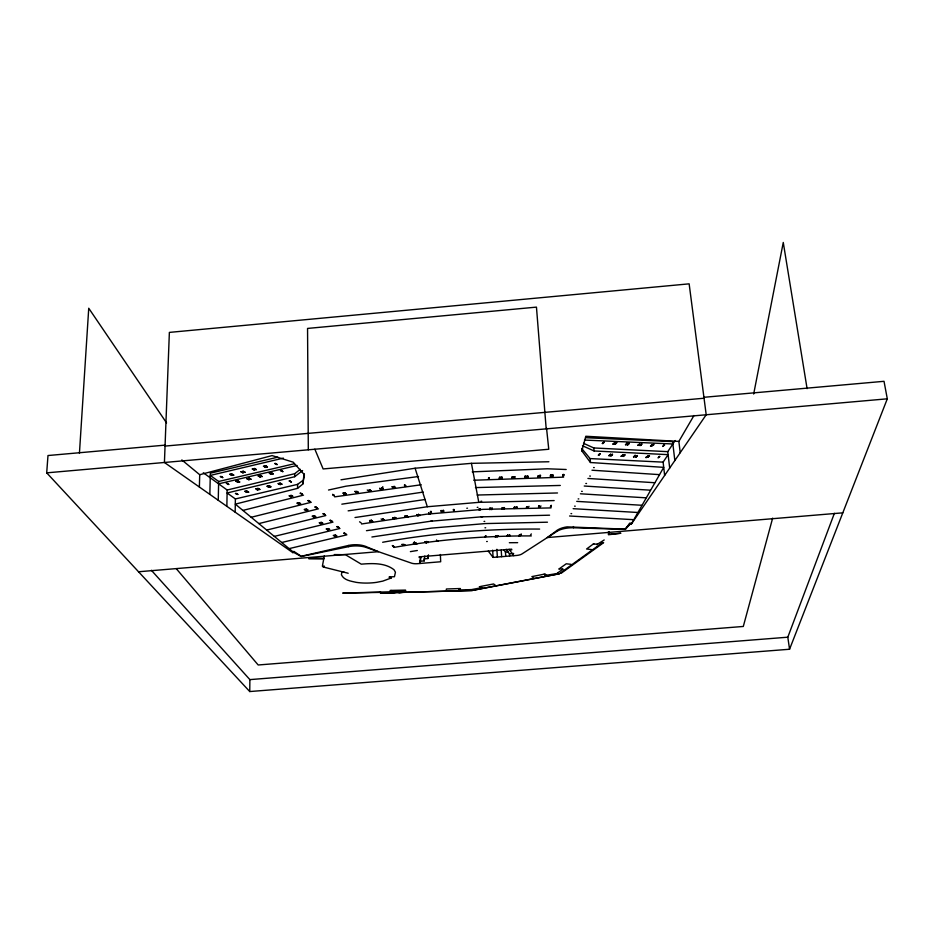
<?xml version="1.0" encoding="UTF-8"?>
<svg xmlns="http://www.w3.org/2000/svg" width="934" height="934" viewBox="0 0 934 934"><rect width="100%" height="100%" fill="white"/><g stroke="black" fill="none" stroke-linecap="round" stroke-linejoin="round"><path stroke-width="1.4" d="M703.921 397.3L884.019 381.305L887.3 398.818L789.557 649.247L249.752 691.545L249.88 679.613L151.366 570.277M390.062 590.428L405.554 590.101L405.438 591.923L399.577 592.833L397.394 592.203L383.232 593.277L379.764 592.086M235.17 512.171L235.38 498.943L227.102 492.989L294.689 476.714L302.616 470.549M226.857 506.333L227.16 490.023L203.297 472.767M218.252 500.285L218.649 481.477L210.29 475.418L283.352 458.115M209.846 494.378L210.348 473.188L277.748 457.181M199.374 487.023L199.713 474.717L181.826 459.937M391.276 590.486L391.229 591.782L389.501 593.102L397.394 592.203M479.247 509.976L479.294 508.726L480.006 508.691L479.959 509.952L479.247 509.976L479.294 508.726M479.959 509.952L480.006 508.691M485.19 537.307L485.925 536.128L485.19 537.307L485.248 536.163M488.529 479.189L488.599 477.811L489.346 477.776L489.276 479.154L488.529 479.189L489.276 479.154M489.159 478.663L489.346 477.776M431.088 511.61L430.399 511.423L430.796 512.649M489.696 509.52L489.755 508.271L490.467 508.236L490.408 509.497L489.696 509.52L489.755 508.271M491.389 509.45L491.459 508.189L492.183 508.166L492.101 509.415L491.389 509.45L492.101 509.415M491.996 508.96L492.183 508.166M79.437 453.224L88.742 308.243L166.544 422.88M495.218 536.863L495.977 535.684L495.218 536.863L495.896 536.828M499.433 478.722L499.527 477.344L500.274 477.309L500.169 478.687L499.433 478.722L499.527 477.344M495.802 536.408L495.977 535.684M496.923 536.781L497.694 535.602L496.923 536.781L497.612 536.758M501.208 478.64L501.301 477.262L502.048 477.227L501.955 478.605L501.208 478.64L501.955 478.605M497.518 536.338L497.694 535.602M501.85 478.115L502.048 477.227M249.752 691.545L46.7 472.849L47.984 455.535L165.084 445.133M501.838 508.995L501.932 507.734L502.644 507.711L502.55 508.96L501.838 508.995L502.55 508.96M502.445 508.505L502.644 507.711M441.49 510.723L440.801 510.536L441.175 511.762M503.613 508.913L503.718 507.664L504.43 507.629L504.325 508.878L503.613 508.913L504.325 508.878M443.51 510.548L442.821 510.373L443.195 511.599M506.952 536.338L507.734 535.159L506.952 536.338L507.629 536.314M512.101 478.173L512.217 476.795L512.964 476.772L512.848 478.15L512.101 478.173L512.217 476.795M507.536 535.894L507.734 535.159M512.848 478.15L512.964 476.772M513.957 478.091L514.085 476.714L514.832 476.69L514.704 478.068L513.957 478.091L514.704 478.068M508.902 536.256L509.684 535.077L508.902 536.256L509.007 535.1M509.579 536.221L509.684 535.077M514.05 508.458L514.879 507.174L514.05 508.458L514.167 507.209M514.762 508.435L514.879 507.174M516.07 508.365L516.911 507.08L516.07 508.365L516.198 507.115M516.782 508.341L516.911 507.08M524.85 477.636L524.99 476.258L525.737 476.223L525.585 477.601L524.85 477.636L525.585 477.601M518.907 535.812L519.724 534.633L518.907 535.812L519.596 535.777M519.502 535.357L519.724 534.633M453.912 509.66L453.224 509.485L453.574 510.711M520.483 535.544L521.3 534.365L520.483 535.544L520.612 534.4M526.963 477.543L527.115 476.165L527.862 476.13L527.698 477.507L526.963 477.543L527.115 476.165M527.698 477.507L527.862 476.13M526.496 507.921L527.36 506.637L526.496 507.921L526.648 506.66M527.208 507.886L527.36 506.637M513.817 555.683L509.147 549.367L509.287 550.068L511.785 549.869L511.645 549.157L419.016 556.874L419.273 557.575L421.246 557.4L420.989 556.711L420.078 563.471L419.996 561.252L424.199 560.902L424.783 556.057M528.142 507.641L528.994 506.356M537.832 477.076L538.019 475.698L538.755 475.663L538.579 477.041L537.832 477.076L538.755 475.663M530.489 535.1L531.329 533.921M539.548 476.795L539.735 475.406L540.471 475.383L540.284 476.76L539.548 476.795L539.735 475.406M540.284 476.76L540.471 475.383M419.996 561.252L420.358 558.532M538.556 507.185L539.443 505.901L538.556 507.185L538.731 505.936M540.062 507.244L540.949 505.959M446.16 590.825L446.417 588.992L460.45 588.525M550.418 476.328L550.628 474.951L551.364 474.916L551.153 476.293L550.418 476.328L550.628 474.951M551.153 476.293L551.364 474.916M551.994 476.387L552.204 475.009L552.94 474.986L552.73 476.363L551.994 476.387L552.204 475.009M424.199 560.902L424.118 558.836L427.924 558.52L428.484 554.866M552.73 476.363L552.94 474.986M550.476 506.8L551.387 505.504L550.476 506.8L551.188 506.765M479.34 586.61L481.932 587.603L471.448 589.611L458.979 589.949L459.189 588.654M562.852 475.931L563.085 474.554L563.832 474.519L563.587 475.896L562.852 475.931L563.085 474.554M563.587 475.896L563.832 474.519M138.536 571.76L378.422 551.69L365.965 546.53A14.734 6.164 -0.7 0 0 354.523 544.72L352.947 544.802A14.734 6.164 -0.7 0 0 348.429 545.479L301.215 556.267L294 551.504L292.739 551.62L235.298 504.138L297.584 488.342L302.768 484.104L304.426 474.787L293.206 462.178L272.086 455.582L199.713 474.717M324.343 555.753L322.37 566.237L324.425 566.249L322.977 566.95L348.184 573.254M753.68 394.031L783.264 242.455L807.093 388.661M302.768 484.104L304.145 473.69M488.248 551.107L493.094 557.4L516.817 555.438A7.075 2.533 -3.9 0 0 521.966 553.944L556.933 531.364A14.839 5.452 -4.8 0 1 573.523 527.768L625.185 529.403L629.948 524.301L631.244 524.196L663.712 467.362L590.451 462.517L581.882 450.947L585.793 436.26L678.866 441.397L693.974 415.502M772.651 518.125L743.301 626.457L258.181 664.985L176.292 568.689M599.138 455.138L598.414 455.103L600.165 453.691L598.414 455.103M603.154 443.533L604.193 442.039L602.418 443.498L604.193 442.039M609.715 455.675L610.754 454.228L608.991 455.64L610.754 454.228M613.848 444.105L614.911 442.611L613.124 444.059L614.911 442.611M611.431 455.757L612.482 454.309L610.719 455.722L612.482 454.309M615.588 444.187L614.864 444.152L616.662 442.704L614.864 444.152M621.962 456.294L623.036 454.846L621.25 456.247L623.036 454.846M626.235 444.747L625.511 444.712L627.333 443.265L625.511 444.712M623.76 456.376L623.048 456.341L624.834 454.94L623.048 456.341M628.057 444.841L629.154 443.358L627.333 444.806L629.154 443.358M634.244 456.913L633.532 456.878L635.342 455.465L633.532 456.878M638.658 445.401L639.778 443.919L637.934 445.366L639.778 443.919M636.276 457.006L637.373 455.57L635.564 456.971L637.373 455.57M640.712 445.506L641.833 444.035L639.988 445.471L641.833 444.035M646.713 457.543L647.834 456.107L646.001 457.508L647.834 456.107M651.267 446.067L652.411 444.596L650.554 446.032L652.411 444.596M789.557 649.247L787.806 637.198L834.377 513.338M500.274 477.309L499.608 477.613M490.467 508.236L489.848 508.505M599.441 453.644L600.165 453.691M514.832 476.69L514.085 476.714M615.938 442.658L616.662 442.704M485.925 536.128L485.341 536.373M504.43 507.629L503.718 507.664M525.737 476.223L524.99 476.258M626.609 443.23L627.333 443.265M627.333 444.806L628.43 443.323M624.122 454.905L624.834 454.94M669.69 468.074L667.763 451.659L675.165 440.544M664.646 475.429L663.117 462.132L668.114 454.648L594.094 450.97L582.477 445.752M634.63 455.43L635.342 455.465M631.244 524.196L706.197 414.766L689.14 283.843L169.369 332.399L164.431 462.482L292.739 552.601L294 552.496L301.215 556.524L348.452 546.67A14.757 5.347 -1.3 0 1 365.988 547.382L411.415 563.12A7.052 2.51 -2.3 0 0 417.101 563.716L440.685 561.754L440.358 554.504M539.443 505.901L538.79 506.17M521.3 534.365L520.682 534.598M551.387 505.504L550.675 505.539M602.418 443.498L603.306 443.008M613.124 444.059L614.012 443.568M608.991 455.64L609.867 455.15M610.719 455.722L611.595 455.232M621.25 456.247L622.126 455.769M637.934 445.366L638.833 444.876M629.948 524.301L629.843 523.309L625.185 529.403L629.843 523.309L631.139 523.203M639.988 445.471L640.887 444.981M635.564 456.971L636.451 456.493M650.554 446.032L651.453 445.541M646.001 457.508L646.9 457.018M591.607 549.601L586.587 548.994L593.837 543.611M593.183 544.183L597.41 544.055M227.16 490.023L294.677 473.701L300.339 469.288M625.15 529.146L567.101 526.858A14.816 6.304 -4.7 0 0 556.862 530.512L547.336 537.552L842.795 512.836M235.38 498.943L297.572 484.372L302.756 480.566M558.824 569.098L566.249 563.786L571.176 564.358M559.408 568.759L562.875 569.156L557.446 573.091L558.263 573.184M596.768 544.627L604.205 539.957M390.12 578.415L391.089 577.807M562.291 569.495L562.875 569.156M533.828 578.239L531.901 576.605L545.269 573.955M544.067 574.27L545.409 575.437L546.612 575.122M242.898 510.419L303.515 495.125M251.188 517.273L311.302 502.258M258.835 523.589L318.482 508.82M266.669 530.068L325.838 515.556M220.214 476.503L222.736 477.566L220.844 476.702M229.647 474.203L232.157 475.266L231.107 474.951L231.515 475.418M231.223 474.052L233.733 475.114L232.671 474.787L233.08 475.266M240.715 471.74L243.214 472.802L241.334 471.939M242.571 471.285L245.07 472.359L243.19 471.483M252.122 468.961L254.608 470.036L252.74 469.16M253.768 468.564L256.243 469.639L254.387 468.763M263.388 466.218L265.851 467.304L264.801 466.977L265.198 467.455M264.964 465.832L267.428 466.918L265.571 466.043M274.643 463.474L277.094 464.572L275.25 463.684M274.316 536.385L333.018 522.118M226.25 483.368L228.748 484.396L227.709 484.081L228.118 484.548M235.648 481.103L238.123 482.142L236.267 481.29M237.201 480.952L239.688 481.991L237.82 481.138M246.646 478.675L249.121 479.714L247.265 478.862M248.491 478.231L250.966 479.27L249.109 478.418M257.994 475.931L260.458 476.982L258.613 476.13M259.629 475.546L262.08 476.597L260.236 475.733M269.19 473.234L271.642 474.297L269.798 473.433M270.767 472.861L273.207 473.923L271.374 473.059M280.398 470.538L282.827 471.612L280.994 470.736M281.718 542.502L339.953 528.481M235.38 493.456L237.831 494.46L235.998 493.642M244.685 491.249L247.125 492.253L246.097 491.949L246.494 492.405M246.237 491.097L248.666 492.113L247.638 491.798L248.035 492.265M255.601 488.879L258.017 489.895L256.99 489.579L257.387 490.046M257.422 488.447L259.85 489.463L258.823 489.147L259.208 489.614M266.844 486.205L269.261 487.221L267.439 486.392M268.455 485.82L270.872 486.847L269.062 486.007M277.935 483.567L280.34 484.594L278.542 483.754M279.5 483.193L281.893 484.232L280.095 483.392M289.038 480.928L291.42 481.967L289.633 481.127M289.12 548.632L346.899 534.832M218.649 481.477L294.28 463.743M218.603 483.835L297.082 465.482M290.731 496.923L289.026 495.779L290.042 495.861M290.567 495.417L292.914 496.421L291.21 495.265M300.024 493.21L302.359 494.214L301.355 493.911L301.717 494.366M298.565 504.232L296.884 503.111L297.888 503.192M298.413 502.772L300.725 503.741L299.055 502.62M307.788 500.601L310.076 501.581L308.348 500.776M305.873 510.548L304.227 509.462L305.208 509.532M305.745 509.112L308.01 510.069L306.375 508.972M315.038 506.987L317.303 507.944L315.038 506.987L316.673 508.084M312.143 516.163L313.754 517.238M313.649 515.825L315.879 516.759L314.268 515.685M322.872 513.735L325.09 514.669L323.421 513.898M319.171 522.725L320.747 523.776M320.654 522.398L322.86 523.309L321.284 522.258M329.807 520.343L332.002 521.265L330.344 520.507M326.153 528.971L327.706 529.998M327.636 528.656L329.795 529.543L328.254 528.516M336.707 526.636L338.867 527.535L337.244 526.788M333.263 535.404L334.792 536.408M334.734 535.089L336.87 535.964L335.353 534.96M343.735 533.116L345.86 533.991L344.261 533.256M328.523 490.023L345.942 486.194L418.525 476.515M480.461 586.482L493.619 583.96L495.65 585.548M545.409 575.437L557.691 573.429M340.992 479.796L415.093 468.226L471.437 463.334L548.9 461.758M361.505 523.986L426.64 514.167L483.135 509.357L551.06 507.909M355.002 517.529L427.317 506.742L478.792 502.352L554.154 500.577M371.895 536.992L431.578 528.107L485.295 523.577L547.452 522.199M341.832 504.173L423.23 492.078M348.137 510.851L425.203 499.48M366.467 530.687L432.302 520.985M334.664 496.853L421.246 484.758M344.599 492.743L346.257 493.923L344.599 492.743L345.545 494.016M355.06 491.366L356.695 492.545L355.06 491.366L355.982 492.638M332.691 494.436L334.372 495.604L332.691 494.436L333.66 495.697M343.117 493.07L344.774 494.249L343.117 493.07L344.074 494.343M356.753 491.366L358.387 492.545L356.753 491.366L357.675 492.638M367.249 489.988L368.86 491.167M369.292 489.72L370.903 490.899L369.292 489.72L370.179 490.992M379.811 488.342L381.399 489.521L379.811 488.342L380.675 489.626M381.609 488.108L383.197 489.288L381.609 488.108L382.321 488.003M392.152 486.719L393.728 487.91L392.152 486.719L393.004 488.003M393.879 486.497L395.444 487.688L393.879 486.497L394.603 486.404M404.457 485.108L405.998 486.31L404.457 485.108L405.181 485.015M369.654 489.941L370.903 490.899M345.405 493.526L346.257 493.923M355.842 492.16L356.695 492.545M333.508 495.218L334.372 495.604M343.922 493.853L344.774 494.249M357.535 492.148L358.387 492.545M380.558 489.136L381.399 489.521M383.197 489.288L382.473 489.393M392.887 487.525L393.728 487.91M371.043 520.215L372.573 521.289L371.043 520.215L371.895 521.37M381.107 518.93L382.625 520.005M359.567 521.802L361.131 522.877M369.607 520.518L371.148 521.592L369.607 520.518L370.471 521.686M371.382 520.413L372.573 521.289M382.73 518.919L384.248 520.005L382.73 518.919L383.559 520.086M392.829 517.634L394.323 518.72L392.829 517.634L393.634 518.802M394.79 517.389L396.285 518.463L394.79 517.389L395.596 518.557M404.912 516.093L406.383 517.179L404.912 516.093L405.695 517.261M406.64 515.872L408.111 516.957L406.64 515.872L407.422 517.051M416.798 514.576L418.245 515.661L416.798 514.576L417.556 515.755M418.455 514.365L419.903 515.463L418.455 514.365L419.214 515.545M428.624 513.07L430.06 514.167L428.624 513.07L429.36 514.249M393.167 517.833L394.323 518.72M395.129 517.588L396.285 518.463M405.239 516.292L406.383 517.179M406.979 516.082L408.111 516.957M418.771 514.576L419.903 515.463M428.939 513.28L430.06 514.167M370.343 521.242L371.148 521.592M383.442 519.643L384.248 520.005M417.451 515.299L418.245 515.661M392.432 545.573L393.868 546.553L392.432 545.573L393.214 546.635M402.134 544.359L403.558 545.351L402.134 544.359L402.893 545.433M403.71 544.359L405.123 545.351L403.71 544.359L404.457 545.433M413.435 543.144L414.836 544.137L413.435 543.144L414.171 544.218M415.326 542.911L416.727 543.903L415.326 542.911L415.992 542.829M425.075 541.697L426.453 542.689L425.075 541.697L425.799 542.771M426.745 541.498L428.122 542.491L426.745 541.498L427.457 542.572M436.528 540.272L437.883 541.276L436.528 540.272L437.217 541.358M413.739 543.331L414.836 544.137M427.048 541.673L428.122 542.491M393.097 546.215L393.868 546.553M402.787 545.012L403.558 545.351M404.352 545.012L405.123 545.351M414.066 543.81L414.439 541.708M425.706 542.362L426.453 542.689M437.135 540.938L437.883 541.276M480.823 587.731L481.932 587.603M458.979 589.949L460.228 589.821M165.049 446.078L704.038 398.234M46.7 472.849L887.3 398.818M466.79 508.248L467.502 508.189M477.227 507.36L477.939 507.302M482.703 516.712L430.691 521.23M608.489 534.271L620.876 533.232L608.501 534.75L608.443 531.668M503.753 549.799L505.469 552.064L508.026 551.854M506.17 549.274L509.439 553.815L513.677 553.465M249.88 679.613L787.806 637.198M486.626 541.533L487.303 541.498M480.975 501.254L481.687 501.219M484.034 521.406L484.734 521.382M484.979 527.792L485.68 527.757M489.194 478.056L488.599 477.811M501.885 477.507L501.301 477.262M499.573 478.22L500.169 478.687M472.242 471.868L547.277 468.786L566.179 469.498M473.725 480.239L563.611 477.146M391.253 591.105L405.508 590.72M391.241 591.572L405.484 591.187M379.764 592.401L342.72 593.09L391.229 591.782L390.015 591.724M475.453 487.595L560.295 485.447M477.216 495.032L557.493 492.965M481.068 516.852L549.577 515.194M334.302 554.574L345.417 554.703L361.271 564.159C372.211 563.26 384.925 562.642 394.031 569.752L395.432 572.227L394.452 576.722L389.688 576.827L389.011 577.165L391.439 577.913L382.765 581.123L376.519 582.361A25.954 9.013 -1.6 0 1 356.298 582.361C350.997 581.146 343.946 580.329 341.412 574.749L341.832 572.192L344.459 572.32M323.853 558.322L309.014 558.158L308.909 558.836L323.736 558.987M570.978 513.595L571.655 513.63M574.573 506.158L575.251 506.181M578.146 498.908L578.823 498.931M585.723 437.719L672.597 441.607L674.838 460.544M584.497 440.054L672.877 443.977M585.828 483.473L586.529 483.497M581.59 491.331L582.279 491.366M589.704 476.048L590.416 476.083M581.882 450.947L581.649 448.425L590.09 458.582L663.117 462.132M593.569 467.56L594.293 467.595M583.493 443.288L593.802 447.958L667.763 451.659M573.149 508.68L637.408 512.462M569.577 516L633.205 519.654M576.733 501.371L641.611 505.259M580.434 493.794L645.954 497.822M584.24 486.03L650.403 490.187M591.981 470.211L659.474 474.635M587.941 478.453L654.757 482.726M470.374 589.634L471.81 589.868M236.022 493.315L237.831 494.46M226.892 483.217L228.748 484.396M245.327 491.097L247.125 492.253M220.856 476.352L222.736 477.566M246.868 490.945L248.666 492.113M236.279 480.952L238.123 482.142M230.289 474.052L232.157 475.266M237.843 480.8L239.688 481.991M231.865 473.9L233.733 475.114M258.064 488.295L259.85 489.463M256.231 488.727L258.017 489.895M249.133 478.068L250.966 479.27M333.882 535.275L335.399 536.279M247.288 478.512L249.121 479.714M241.369 471.577L243.214 472.802M326.772 528.842L328.324 529.87M267.486 486.042L269.261 487.221M243.214 471.133L245.07 472.359M319.79 522.585L321.366 523.635M269.109 485.668L270.872 486.847M304.858 509.31L306.504 510.408M312.762 516.023L314.373 517.086M297.526 502.971L299.195 504.091M260.282 475.383L262.08 476.597M289.668 495.627L291.373 496.771M344.354 532.975L345.86 533.991M258.648 475.78L260.458 476.982M330.438 520.203L332.002 521.265M252.775 468.798L254.608 470.036M337.337 526.496L338.867 527.535M323.503 513.595L325.09 514.669M278.589 483.403L280.34 484.594M254.422 468.401L256.243 469.639M315.68 506.835L317.303 507.944M280.142 483.041L281.893 484.232M269.844 473.071L271.642 474.297M308.43 500.449L310.076 501.581M271.42 472.697L273.207 473.923M300.666 493.059L302.359 494.214M264.042 466.054L265.851 467.304M289.692 480.776L291.42 481.967M265.618 465.681L267.428 466.918M281.052 470.374L282.827 471.612M275.308 463.311L277.094 464.572M416.727 543.903L416.062 543.985M395.444 487.688L394.72 487.781M405.998 486.31L405.286 486.404M314.84 449.172L323.129 468.938L548.76 449.254L546.518 427.97M431.099 511.365L431.496 512.591M415.093 468.226L427.317 506.742M441.502 510.478L441.875 511.704M443.522 510.303L443.895 511.528M453.936 509.415L454.286 510.653M471.437 463.334L478.792 502.352M678.866 441.397L680.221 452.686M593.802 447.958L594.094 450.97M590.09 458.582L590.451 462.517M573.429 526.566L573.523 527.768M556.862 530.512L556.933 531.364M546.192 428.858L536.455 307.123L307.555 328.429L308.302 449.814M509.439 553.815L509.579 556.034M505.469 552.064L505.749 556.349M501.219 550.068L501.64 556.699M496.888 549.285L497.367 557.049M492.65 550.149L493.094 557.4M427.819 556.185L427.924 558.52M382.765 486.661L382.835 488.844M365.965 546.53L365.988 547.382M348.429 545.479L348.452 546.67M609.143 531.609L609.19 534.213M297.572 484.372L297.584 488.342M294.677 473.701L294.689 476.714M294 551.504L294 552.496M292.739 551.62L292.739 552.601M393.903 547.441A280.924 100.171 -3.1 0 1 531.306 535.929M382.66 542.269A309.551 109.488 -3.2 0 1 539.642 529.076M410.388 551.632A239.921 86.955 -3.1 0 1 417.323 550.5M509.345 542.724A239.921 86.955 -3.1 0 1 517.658 542.666M380.442 592.973L472.452 590.486L380.442 592.973M653.391 444.421L652.236 445.892L654.104 444.456L653.391 444.421M648.803 455.932L647.682 457.368L649.515 455.967L648.803 455.932M663.922 444.981L662.755 446.452L664.634 445.016L663.922 444.981M659.217 456.469L658.073 457.893L659.929 456.504L659.217 456.469M602.57 542.561L560.19 573.126L561.194 573.242L603.609 542.689L602.57 542.561M559.443 573.745L473.118 590.265L559.443 573.745"/></g></svg>
